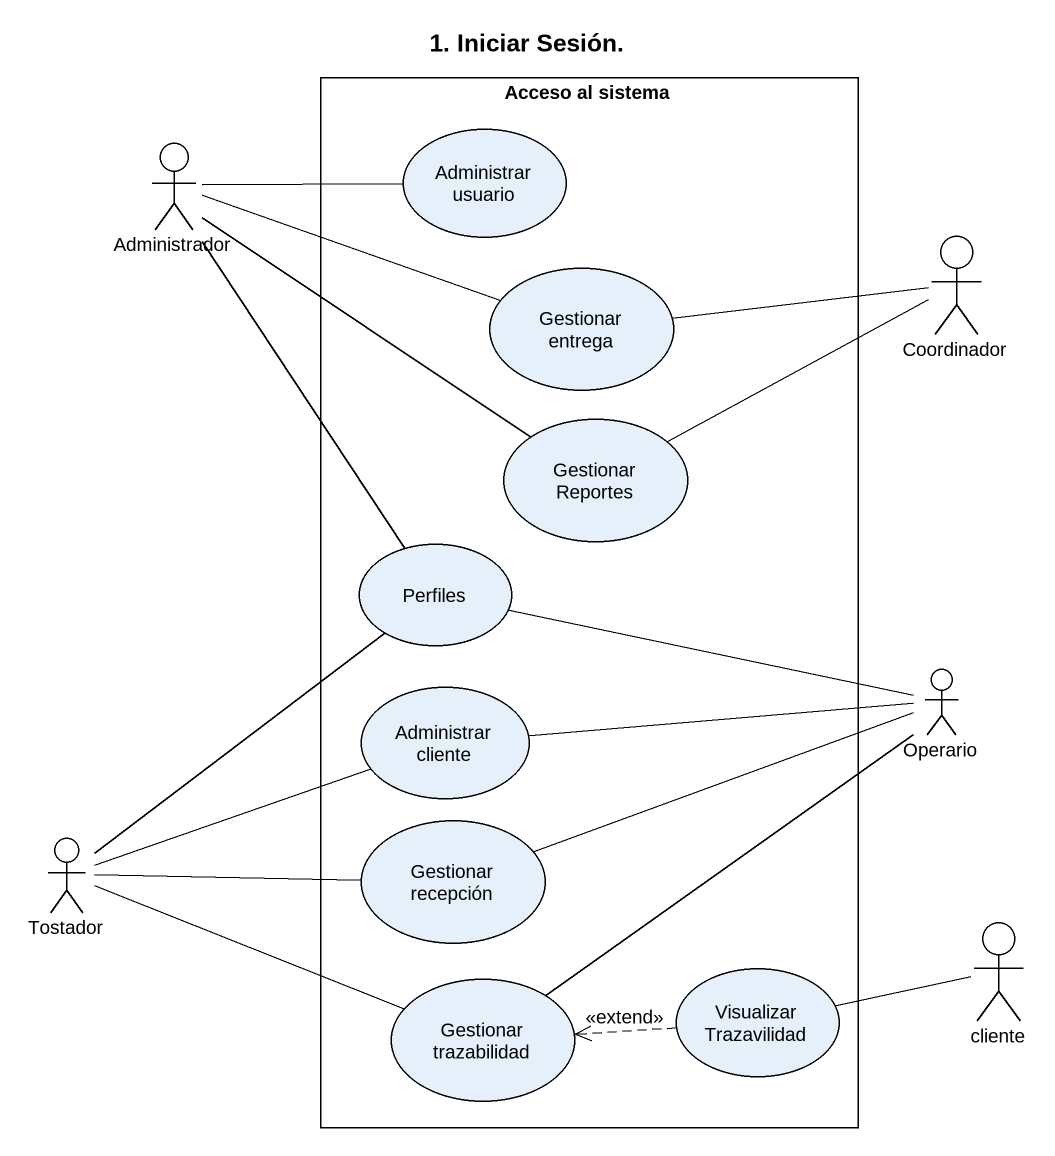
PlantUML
@startuml
title 1. Iniciar Sesión.
rectangle "Acceso al sistema" as Acceso_al_sistema #FFFFFF {
  usecase "Administrar usuario" as Administrar_usuario
  usecase "Gestionar entrega" as Gestionar_entrega
  usecase "Gestionar Reportes" as Gestionar_Reportes
  usecase Perfiles
  usecase "Administrar cliente" as Administrar_cliente
  usecase "Gestionar recepción" as Gestionar_recepción
  usecase "Gestionar trazabilidad" as Gestionar_trazabilidad
  usecase "Visualizar Trazavilidad" as Visualizar_Trazavilidad
}
actor Administrador
actor Coordinador
actor Operario
actor Tostador
actor cliente
Administrador -right- Administrar_usuario
Administrador -right- Gestionar_entrega
Administrador -- Gestionar_Reportes
Administrador -- Perfiles
Coordinador -left- Gestionar_entrega
Coordinador -left- Gestionar_Reportes
Operario -left- Perfiles
Operario -left- Administrar_cliente
Operario -left- Gestionar_recepción
Operario -- Gestionar_trazabilidad
Tostador -up- Perfiles
Tostador -right- Administrar_cliente
Tostador -right- Gestionar_recepción
Tostador -right- Gestionar_trazabilidad
Visualizar_Trazavilidad .left.> Gestionar_trazabilidad : <<extend>>
cliente -left- Visualizar_Trazavilidad
@enduml
